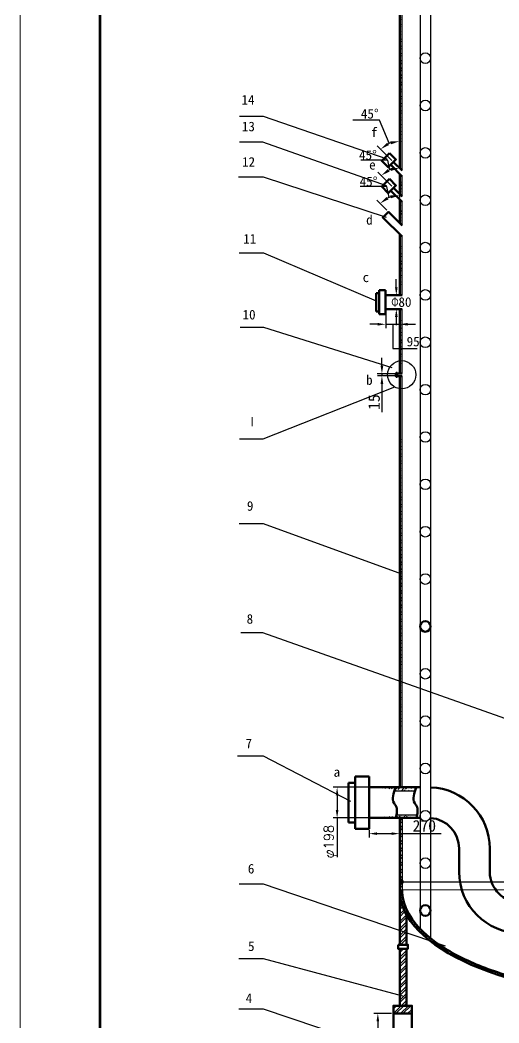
# Model space of a CAD drawing. Header units: millimetres. Extents: x 393 to 989, y 620 to 1461.
# Drawn here: x 393.2 to 543.2, y 938.1 to 1252.6 of the extents above; entities that cross this region are included whole.
import ezdxf

# ---------------------------------------------------------------- set-up
doc = ezdxf.new("R2010")
doc.units = ezdxf.units.MM
doc.linetypes.add('CENTER2', pattern=[28.575, 19.05, -3.175, 3.175, -3.175])
doc.layers.get('Defpoints').update_dxf_attribs({"color": 1})
for name, color, linetype, lineweight in [('EQ1', 2, 'Continuous', 20), ('FRAME 025', 7, 'Continuous', 50), ('粗实线', 7, 'Continuous', 60), ('细实线', 7, 'Continuous', 20)]:
    doc.layers.add(name, color=color, linetype=linetype, lineweight=lineweight)
doc.layers.add('点划线', color=6, linetype='CENTER2')
doc.styles.get("Standard").update_dxf_attribs({"font": 'txt', "bigfont": 'gbcbig.shx'})
doc.styles.add('样式 20', font='TIMES.TTF', dxfattribs={"width": 0.7, "height": 4})
doc.dimstyles.new('ISO-25', dxfattribs={"dimtxt": 3, "dimasz": 2.5, "dimexe": 1.25, "dimexo": 0.625, "dimtad": 1, "dimtxsty": 'Standard', "dimcen": 2.5, "dimadec": 0, "dimazin": 0, "dimtfac": 1, "dimtmove": 0, "dimatfit": 3, "dimfxl": 1, "dimarcsym": 0})
pattern_1 = [(45, (6.0166, 824.4987), (-1.122532, 1.122532), []), (45, (6.0166, 825.2924), (-1.122532, 1.122532), [])]

# ---------------------------------------------------------------- blocks, each defined once
blk = doc.blocks.new('*D3')
at = {"layer": 'Defpoints', "color": 0}
for p in [(506.66, 1141.68), (506.56, 1140.97), (506.66, 1140.97)]:
    blk.add_point(p, dxfattribs=at)
at = {"layer": '细实线', "color": 0, "lineweight": -2}
for p, q in [((506.56, 1144.18), (506.56, 1146.68)), ((506.03, 1141.68), (505.31, 1141.68)), ((506.56, 1141.68), (506.56, 1140.97)), ((506.03, 1140.97), (505.31, 1140.97)), ((506.56, 1138.47), (506.56, 1129.58))]:
    blk.add_line(p, q, dxfattribs=at)
at = {"layer": '细实线', "color": 0}
for points in [[(506.14, 1144.18), (506.98, 1144.18), (506.56, 1141.68)], [(506.14, 1138.47), (506.98, 1138.47), (506.56, 1140.97)]]:
    blk.add_solid(points, dxfattribs=at)
at = {"layer": '细实线', "color": 0, "lineweight": -3, "insert": (504.13, 1132.77), "char_height": 3, "attachment_point": 5, "rotation": 90}
blk.add_mtext('{\\fFangSong_GB2312|b0|i0|c134|p49;\\H1.2x;15}', dxfattribs=at)
blk = doc.blocks.new('*D4')
at = {"layer": 'Defpoints', "color": 0}
for p in [(502.56, 999.32), (512.09, 999.32), (512.09, 997.45)]:
    blk.add_point(p, dxfattribs=at)
at = {"layer": '细实线', "color": 0, "lineweight": -2}
for p, q in [((502.56, 998.69), (502.56, 996.2)), ((505.06, 997.45), (509.59, 997.45)), ((512.09, 998.69), (512.09, 996.2)), ((512.09, 997.45), (525.1, 997.45))]:
    blk.add_line(p, q, dxfattribs=at)
at = {"layer": '细实线', "color": 0}
for points in [[(505.06, 997.87), (505.06, 997.04), (502.56, 997.45)], [(509.59, 997.87), (509.59, 997.04), (512.09, 997.45)]]:
    blk.add_solid(points, dxfattribs=at)
at = {"layer": '细实线', "color": 0, "lineweight": -3, "insert": (519.84, 999.88), "char_height": 3, "attachment_point": 5}
blk.add_mtext('{\\fFangSong_GB2312|b0|i0|c134|p49;\\H1.2x;270}', dxfattribs=at)
blk = doc.blocks.new('*D6')
at = {"layer": 'Defpoints', "color": 0}
for p in [(510.16, 941.07), (505.28, 913.81), (510.3, 913.81)]:
    blk.add_point(p, dxfattribs=at)
at = {"layer": '细实线', "color": 0, "lineweight": -2}
for p, q in [((509.54, 941.07), (504.03, 941.07)), ((505.28, 938.57), (505.28, 916.31)), ((509.67, 913.81), (504.03, 913.81))]:
    blk.add_line(p, q, dxfattribs=at)
at = {"layer": '细实线', "color": 0}
for points in [[(504.86, 938.57), (505.7, 938.57), (505.28, 941.07)], [(504.86, 916.31), (505.7, 916.31), (505.28, 913.81)]]:
    blk.add_solid(points, dxfattribs=at)
at = {"layer": '细实线', "color": 0, "insert": (503.16, 927.44), "char_height": 3, "attachment_point": 5, "rotation": 90}
blk.add_mtext('600', dxfattribs=at)
blk = doc.blocks.new('*D36')
at = {"layer": 'Defpoints', "color": 0}
for p in [(506.04, 1011.98), (492.53, 1002.37), (506.23, 1002.37)]:
    blk.add_point(p, dxfattribs=at)
at = {"layer": '点划线', "color": 0, "lineweight": -2}
for p, q in [((505.41, 1011.98), (491.28, 1011.98)), ((492.53, 1009.48), (492.53, 1004.87)), ((505.61, 1002.37), (491.28, 1002.37)), ((492.53, 1002.37), (492.53, 990.04))]:
    blk.add_line(p, q, dxfattribs=at)
at = {"layer": '点划线', "color": 0}
for points in [[(492.11, 1009.48), (492.94, 1009.48), (492.53, 1011.98)], [(492.11, 1004.87), (492.94, 1004.87), (492.53, 1002.37)]]:
    blk.add_solid(points, dxfattribs=at)
at = {"layer": '点划线', "color": 0, "insert": (490.4, 994.95), "char_height": 3, "attachment_point": 5, "rotation": 90}
blk.add_mtext('φ198', dxfattribs=at)

msp = doc.modelspace()

# ---------------------------------------------------------------- hatches: boundary and pattern name
at = {"layer": '细实线', "lineweight": -3}
h = msp.add_hatch(dxfattribs=at)
h.set_pattern_fill('STEEL', color=0, scale=0.5, style=0)
h.set_pattern_definition(pattern_1)
edge = h.paths.add_edge_path()
edge.add_line((512.129, 1206.095), (512.129, 1264.756))
edge.add_line((512.85, 1205.375), (512.85, 1264.756))
h = msp.add_hatch(dxfattribs=at)
h.set_pattern_fill('STEEL', color=0, scale=0.5, style=0)
h.set_pattern_definition(pattern_1)
edge = h.paths.add_edge_path()
edge.add_line((512.129, 1198.014), (512.129, 1204.326))
edge.add_line((512.894, 1197.249), (512.894, 1203.561))
h = msp.add_hatch(dxfattribs=at)
h.set_pattern_fill('STEEL', color=0, scale=0.5, style=0)
h.set_pattern_definition(pattern_1)
edge = h.paths.add_edge_path()
edge.add_line((512.129, 1188.876), (512.129, 1196.245))
edge.add_line((512.85, 1188.155), (512.85, 1195.524))
h = msp.add_hatch(dxfattribs=at)
h.set_pattern_fill('STEEL', color=0, scale=0.5, style=0)
h.set_pattern_definition(pattern_1)
h.paths.add_polyline_path([(512.129, 1166.3), (512.129, 1185.397)], flags=17)
edge = h.paths.add_edge_path()
edge.add_line((512.129, 1166.3), (512.129, 1185.397))
edge.add_line((512.85, 1166.3), (512.85, 1184.677))
h = msp.add_hatch(dxfattribs=at)
h.set_pattern_fill('STEEL', color=0, scale=0.5, style=0)
h.set_pattern_definition(pattern_1)
edge = h.paths.add_edge_path()
edge.add_line((512.129, 1141.697), (512.129, 1161.895))
edge.add_line((512.85, 1141.697), (512.85, 1161.895))
h = msp.add_hatch(dxfattribs=at)
h.set_pattern_fill('STEEL', color=0, scale=0.5, style=0)
h.set_pattern_definition(pattern_1)
edge = h.paths.add_edge_path()
edge.add_line((512.129, 1011.977), (512.129, 1140.954))
edge.add_line((512.85, 1011.977), (512.85, 1140.954))
h = msp.add_hatch(dxfattribs=at)
h.set_pattern_fill('STEEL', color=0, scale=0.5, style=0)
h.set_pattern_definition(pattern_1)
edge = h.paths.add_edge_path()
edge.add_line((502.526, 1011.977), (518.487, 1011.977))
edge.add_line((510.495, 1010.919), (516.977, 1010.919))
h = msp.add_hatch(dxfattribs=at)
h.set_pattern_fill('STEEL', color=0, scale=0.5, style=0)
h.set_pattern_definition(pattern_1)
edge = h.paths.add_edge_path()
edge.add_line((511.097, 1003.314), (517.579, 1003.314))
edge.add_line((502.526, 1002.374), (518.487, 1002.374))
h = msp.add_hatch(dxfattribs=at)
h.set_pattern_fill('STEEL', color=0, scale=0.5, style=0)
h.set_pattern_definition(pattern_1)
edge = h.paths.add_edge_path()
edge.add_line((512.85, 1002.374), (512.85, 979.811))
edge.add_line((512.129, 962.619), (512.129, 984.761))
h = msp.add_hatch(dxfattribs=at)
h.set_pattern_fill('STEEL', color=0, scale=0.5, style=0)
h.set_pattern_definition(pattern_1)
edge = h.paths.add_edge_path()
edge.add_line((512.129, 984.761), (512.129, 1002.374))
edge.add_line((512.85, 1002.374), (512.85, 979.811))
h = msp.add_hatch(dxfattribs=at)
h.set_pattern_fill('STEEL', color=0, scale=0.5, style=0)
h.set_pattern_definition(pattern_1)
h.paths.add_polyline_path([(514.22, 966.325), (512.129, 967.038), (512.129, 962.619), (514.22, 962.619)])
h.paths.add_polyline_path([(514.22, 961.335), (512.129, 961.335), (512.129, 943.476), (514.22, 943.476)])
edge = h.paths.add_edge_path()
edge.add_ellipse((591.323, 979.811), major_axis=(-79.194, 0), ratio=0.425, start_angle=0, end_angle=13.19419, ccw=False)
edge.add_line((512.129, 979.811), (512.129, 967.038))
edge.add_line((512.129, 967.038), (514.22, 966.325))
edge.add_line((514.22, 966.325), (514.22, 972.129))
at = {"layer": '细实线'}
h = msp.add_hatch(dxfattribs=at)
h.set_pattern_fill('STEEL', color=256, scale=0.5, style=0)
h.set_pattern_definition([(45, (0, 0), (-1.122532, 1.122532), []), (45, (0, 0.7937), (-1.122532, 1.122532), [])])
edge = h.paths.add_edge_path()
edge.add_ellipse((591.323, 979.811), major_axis=(-79.194, 0), ratio=0.425, start_angle=91.6581, end_angle=173.09212)
edge.add_line((669.942, 975.763), (669.111, 975.504))
edge.add_spline(control_points=[(669.111, 975.504), (668.803, 974.54), (668.391, 973.578), (666.59, 970.245), (664.657, 967.904), (659.562, 963.437), (656.401, 961.312), (649.016, 957.408), (644.792, 955.628), (635.5, 952.513), (630.433, 951.177), (620.574, 949.192), (615.867, 948.468), (611.041, 947.938)], knot_values=[3.2764524, 3.2764524, 3.2764524, 3.2764524, 3.3672982, 3.3672982, 3.5930037, 3.5930037, 3.8187092, 3.8187092, 4.0444147, 4.0444147, 4.2701203, 4.2701203, 4.4597299, 4.4597299, 4.4597299, 4.4597299], degree=3, periodic=0)
edge.add_spline(control_points=[(611.041, 947.938), (610.122, 947.838), (609.199, 947.744), (607.764, 947.61), (607.255, 947.564), (606.745, 947.521)], knot_values=[4.4597299, 4.4597299, 4.4597299, 4.4597299, 4.4958258, 4.4958258, 4.5156125, 4.5156125, 4.5156125, 4.5156125], degree=3, periodic=0)
edge.add_spline(control_points=[(606.745, 947.521), (602.421, 947.155), (598.023, 946.943), (593.614, 946.888)], knot_values=[4.5156125, 4.5156125, 4.5156125, 4.5156125, 4.6833374, 4.6833374, 4.6833374, 4.6833374], degree=3, periodic=0)
edge.add_line((593.614, 946.888), (593.614, 946.168))
edge = h.paths.add_edge_path()
edge.add_spline(control_points=[(589.031, 946.888), (585.571, 946.931), (582.116, 947.071), (578.528, 947.318), (578.357, 947.33), (578.187, 947.342)], knot_values=[4.7414406, 4.7414406, 4.7414406, 4.7414406, 4.8731102, 4.8731102, 4.8796923, 4.8796923, 4.8796923, 4.8796923], degree=3, periodic=0)
edge.add_spline(control_points=[(578.187, 947.342), (577.423, 947.397), (576.661, 947.457), (575.901, 947.521)], knot_values=[4.8796923, 4.8796923, 4.8796923, 4.8796923, 4.9091655, 4.9091655, 4.9091655, 4.9091655], degree=3, periodic=0)
edge.add_spline(control_points=[(575.901, 947.521), (575.199, 947.581), (574.5, 947.644), (573.803, 947.712)], knot_values=[4.9091655, 4.9091655, 4.9091655, 4.9091655, 4.9363648, 4.9363648, 4.9363648, 4.9363648], degree=3, periodic=0)
edge.add_spline(control_points=[(573.803, 947.712), (572.988, 947.791), (572.175, 947.875), (571.367, 947.965)], knot_values=[4.9363648, 4.9363648, 4.9363648, 4.9363648, 4.9681699, 4.9681699, 4.9681699, 4.9681699], degree=3, periodic=0)
edge.add_spline(control_points=[(571.367, 947.965), (569.714, 948.149), (568.076, 948.355), (566.456, 948.584)], knot_values=[4.9681699, 4.9681699, 4.9681699, 4.9681699, 5.033139, 5.033139, 5.033139, 5.033139], degree=3, periodic=0)
edge.add_spline(control_points=[(566.456, 948.584), (563.98, 948.933), (561.545, 949.335), (558.076, 949.993), (556.998, 950.211), (555.933, 950.438)], knot_values=[5.033139, 5.033139, 5.033139, 5.033139, 5.1324032, 5.1324032, 5.1777825, 5.1777825, 5.1777825, 5.1777825], degree=3, periodic=0)
edge.add_spline(control_points=[(555.933, 950.438), (553.022, 951.06), (550.202, 951.758), (547.496, 952.527)], knot_values=[5.1777825, 5.1777825, 5.1777825, 5.1777825, 5.3018365, 5.3018365, 5.3018365, 5.3018365], degree=3, periodic=0)
edge.add_spline(control_points=[(547.496, 952.527), (545.536, 953.084), (543.636, 953.678), (541.685, 954.347), (541.567, 954.388), (541.449, 954.429)], knot_values=[5.3018365, 5.3018365, 5.3018365, 5.3018365, 5.3916963, 5.3916963, 5.397494, 5.397494, 5.397494, 5.397494], degree=3, periodic=0)
edge.add_spline(control_points=[(541.449, 954.429), (539.783, 955.008), (538.174, 955.615), (536.627, 956.249)], knot_values=[5.397494, 5.397494, 5.397494, 5.397494, 5.4795746, 5.4795746, 5.4795746, 5.4795746], degree=3, periodic=0)
edge.add_spline(control_points=[(536.627, 956.249), (534.809, 956.994), (533.076, 957.776), (531.438, 958.591)], knot_values=[5.4795746, 5.4795746, 5.4795746, 5.4795746, 5.5760623, 5.5760623, 5.5760623, 5.5760623], degree=3, periodic=0)
edge.add_spline(control_points=[(531.438, 958.591), (530.166, 959.223), (528.951, 959.876), (527.686, 960.61), (527.576, 960.674), (527.466, 960.738)], knot_values=[5.5760623, 5.5760623, 5.5760623, 5.5760623, 5.6509894, 5.6509894, 5.6581605, 5.6581605, 5.6581605, 5.6581605], degree=3, periodic=0)
edge.add_spline(control_points=[(527.466, 960.738), (526.363, 961.388), (525.316, 962.055), (524.329, 962.735)], knot_values=[5.6581605, 5.6581605, 5.6581605, 5.6581605, 5.7304983, 5.7304983, 5.7304983, 5.7304983], degree=3, periodic=0)
edge.add_spline(control_points=[(524.329, 962.735), (524.191, 962.83), (524.055, 962.925), (523.92, 963.02)], knot_values=[5.7304983, 5.7304983, 5.7304983, 5.7304983, 5.7405554, 5.7405554, 5.7405554, 5.7405554], degree=3, periodic=0)
edge.add_line((523.92, 963.02), (521.69, 963.78))
edge.add_ellipse((591.323, 979.811), major_axis=(-79.194, 0), ratio=0.425, start_angle=28.44532, end_angle=88.3419)
edge.add_line((589.031, 946.168), (589.031, 946.888))
edge = h.paths.add_edge_path()
edge.add_spline(control_points=[(520.249, 965.925), (520.013, 966.137), (519.782, 966.349), (519.349, 966.76), (519.145, 966.958), (518.946, 967.157)], knot_values=[5.8403435, 5.8403435, 5.8403435, 5.8403435, 5.8616407, 5.8616407, 5.881359, 5.881359, 5.881359, 5.881359], degree=3, periodic=0)
edge.add_spline(control_points=[(518.946, 967.157), (518.79, 967.313), (518.637, 967.47), (518.487, 967.627)], knot_values=[5.881359, 5.881359, 5.881359, 5.881359, 5.8968363, 5.8968363, 5.8968363, 5.8968363], degree=3, periodic=0)
edge.add_spline(control_points=[(518.487, 967.627), (518.169, 967.959), (517.864, 968.293), (517.572, 968.629)], knot_values=[5.8968363, 5.8968363, 5.8968363, 5.8968363, 5.9296025, 5.9296025, 5.9296025, 5.9296025], degree=3, periodic=0)
edge.add_spline(control_points=[(517.572, 968.629), (517.207, 969.05), (516.862, 969.474), (516.539, 969.899)], knot_values=[5.9296025, 5.9296025, 5.9296025, 5.9296025, 5.9706822, 5.9706822, 5.9706822, 5.9706822], degree=3, periodic=0)
edge.add_spline(control_points=[(516.539, 969.899), (516.159, 970.399), (515.808, 970.901), (515.487, 971.405)], knot_values=[5.9706822, 5.9706822, 5.9706822, 5.9706822, 6.0188789, 6.0188789, 6.0188789, 6.0188789], degree=3, periodic=0)
edge.add_spline(control_points=[(515.487, 971.405), (515.213, 971.835), (514.96, 972.267), (514.729, 972.7)], knot_values=[6.0188789, 6.0188789, 6.0188789, 6.0188789, 6.0599689, 6.0599689, 6.0599689, 6.0599689], degree=3, periodic=0)
edge.add_spline(control_points=[(514.729, 972.7), (514.66, 972.83), (514.592, 972.96), (514.4, 973.341), (514.281, 973.593), (514.169, 973.844)], knot_values=[6.0599689, 6.0599689, 6.0599689, 6.0599689, 6.072292, 6.072292, 6.0961114, 6.0961114, 6.0961114, 6.0961114], degree=3, periodic=0)
edge.add_spline(control_points=[(514.169, 973.844), (513.975, 974.279), (513.803, 974.714), (513.652, 975.15)], knot_values=[6.0961114, 6.0961114, 6.0961114, 6.0961114, 6.1372, 6.1372, 6.1372, 6.1372], degree=3, periodic=0)
edge.add_spline(control_points=[(513.652, 975.15), (513.564, 975.406), (513.482, 975.662), (513.409, 975.918)], knot_values=[6.1372, 6.1372, 6.1372, 6.1372, 6.1613151, 6.1613151, 6.1613151, 6.1613151], degree=3, periodic=0)
edge.add_spline(control_points=[(513.409, 975.918), (513.33, 976.19), (513.261, 976.461), (513.199, 976.732)], knot_values=[6.1613151, 6.1613151, 6.1613151, 6.1613151, 6.1868193, 6.1868193, 6.1868193, 6.1868193], degree=3, periodic=0)
edge.add_spline(control_points=[(513.199, 976.732), (513.103, 977.154), (513.027, 977.577), (512.97, 977.999)], knot_values=[6.1868193, 6.1868193, 6.1868193, 6.1868193, 6.2264936, 6.2264936, 6.2264936, 6.2264936], degree=3, periodic=0)
edge.add_spline(control_points=[(512.97, 977.999), (512.936, 978.256), (512.909, 978.513), (512.889, 978.769)], knot_values=[6.2264936, 6.2264936, 6.2264936, 6.2264936, 6.2505906, 6.2505906, 6.2505906, 6.2505906], degree=3, periodic=0)
edge.add_spline(control_points=[(512.889, 978.769), (512.863, 979.114), (512.849, 979.459), (512.849, 979.806), (512.849, 979.809), (512.849, 979.811)], knot_values=[6.2505906, 6.2505906, 6.2505906, 6.2505906, 6.2829433, 6.2829433, 6.2831853, 6.2831853, 6.2831853, 6.2831853], degree=3, periodic=0)
edge.add_line((512.849, 979.811), (512.129, 979.811))
edge.add_ellipse((591.323, 979.811), major_axis=(-79.194, 0), ratio=0.425, start_angle=0, end_angle=13.19419)
edge.add_ellipse((591.323, 979.811), major_axis=(-79.194, 0), ratio=0.425, start_angle=13.19419, end_angle=28.44532)
edge.add_line((521.69, 963.78), (523.92, 963.02))
edge.add_spline(control_points=[(523.92, 963.02), (523.228, 963.508), (522.566, 964.003), (521.935, 964.504)], knot_values=[5.7405554, 5.7405554, 5.7405554, 5.7405554, 5.7921349, 5.7921349, 5.7921349, 5.7921349], degree=3, periodic=0)
edge.add_spline(control_points=[(521.935, 964.504), (521.894, 964.537), (521.853, 964.569), (521.812, 964.602)], knot_values=[5.7921349, 5.7921349, 5.7921349, 5.7921349, 5.7954953, 5.7954953, 5.7954953, 5.7954953], degree=3, periodic=0)
edge.add_spline(control_points=[(521.812, 964.602), (521.267, 965.039), (520.746, 965.48), (520.249, 965.925)], knot_values=[5.7954953, 5.7954953, 5.7954953, 5.7954953, 5.8403435, 5.8403435, 5.8403435, 5.8403435], degree=3, periodic=0)
edge = h.paths.add_edge_path()
edge.add_ellipse((591.323, 979.811), major_axis=(-79.194, 0), ratio=0.425, start_angle=173.09212, end_angle=180)
edge.add_line((670.517, 979.811), (669.797, 979.811))
edge.add_spline(control_points=[(669.797, 979.811), (669.797, 979.503), (669.786, 979.195), (669.765, 978.887)], knot_values=[3.1415927, 3.1415927, 3.1415927, 3.1415927, 3.1704965, 3.1704965, 3.1704965, 3.1704965], degree=3, periodic=0)
edge.add_spline(control_points=[(669.765, 978.887), (669.748, 978.631), (669.723, 978.374), (669.691, 978.117)], knot_values=[3.1704965, 3.1704965, 3.1704965, 3.1704965, 3.194598, 3.194598, 3.194598, 3.194598], degree=3, periodic=0)
edge.add_spline(control_points=[(669.691, 978.117), (669.646, 977.758), (669.587, 977.399), (669.513, 977.04)], knot_values=[3.194598, 3.194598, 3.194598, 3.194598, 3.2283096, 3.2283096, 3.2283096, 3.2283096], degree=3, periodic=0)
edge.add_spline(control_points=[(669.513, 977.04), (669.461, 976.784), (669.401, 976.527), (669.334, 976.271)], knot_values=[3.2283096, 3.2283096, 3.2283096, 3.2283096, 3.2523975, 3.2523975, 3.2523975, 3.2523975], degree=3, periodic=0)
edge.add_spline(control_points=[(669.334, 976.271), (669.267, 976.015), (669.193, 975.76), (669.111, 975.504)], knot_values=[3.2523975, 3.2523975, 3.2523975, 3.2523975, 3.2764524, 3.2764524, 3.2764524, 3.2764524], degree=3, periodic=0)
edge.add_line((669.111, 975.504), (669.942, 975.763))
at = {"layer": '细实线', "lineweight": -3}
h = msp.add_hatch(dxfattribs=at)
h.set_pattern_fill('STEEL', color=0, scale=0.5, style=0)
h.set_pattern_definition(pattern_1)
h.paths.add_polyline_path([(510.16, 943.476), (510.16, 941.001), (515.937, 941.001), (515.937, 943.476)])

# ---------------------------------------------------------------- linework, layer by layer
at = {"layer": 'Defpoints', "color": 0, "lineweight": -2}
msp.add_line((514.05, 979.91), (514.05, 979.91), dxfattribs=at)
msp.add_line((514.05, 979.91), (514.05, 979.91), dxfattribs=at)
msp.add_line((514.05, 979.91), (514.05, 979.91), dxfattribs=at)
msp.add_line((514.05, 979.91), (514.05, 979.91), dxfattribs=at)
at = {"layer": 'FRAME 025', "color": 7, "lineweight": 30}
for p, q in [((518.487, 1308.968), (518.487, 967.627)), ((521.812, 1306.741), (521.812, 964.602)), ((512.85, 1205.375), (512.85, 1264.756)), ((512.894, 1197.249), (512.894, 1203.561)), ((512.85, 1188.155), (512.85, 1195.524)), ((512.85, 1166.3), (512.85, 1184.677)), ((512.85, 1141.697), (512.85, 1161.895)), ((512.85, 1011.977), (512.85, 1140.954)), ((510.495, 1010.919), (516.977, 1010.919)), ((511.097, 1003.314), (517.579, 1003.314)), ((512.85, 1002.374), (512.85, 979.811))]:
    msp.add_line(p, q, dxfattribs=at)
at = {"layer": 'FRAME 025', "color": 7}
for p, q in [((512.129, 1206.095), (512.129, 1264.756)), ((512.129, 1206.095), (512.129, 1264.756)), ((510.205, 1208.02), (512.85, 1205.375)), ((509.32, 1207.135), (512.894, 1203.561)), ((512.129, 1198.014), (512.129, 1204.326)), ((512.129, 1198.014), (512.129, 1204.326)), ((509.32, 1199.054), (512.85, 1195.524)), ((510.205, 1199.938), (512.894, 1197.249)), ((512.129, 1188.876), (512.129, 1196.245)), ((512.129, 1188.876), (512.129, 1196.245)), ((512.129, 1166.3), (512.129, 1185.397)), ((512.129, 1166.3), (512.129, 1185.397)), ((504.75, 1164.097), (504.75, 1166.963)), ((504.75, 1166.963), (505.734, 1166.963)), ((505.734, 1164.097), (505.734, 1167.863)), ((505.734, 1167.863), (507.724, 1167.863)), ((505.734, 1166.963), (505.734, 1164.097)), ((507.724, 1167.863), (507.724, 1164.097)), ((504.75, 1164.097), (504.75, 1161.231)), ((505.734, 1164.097), (505.734, 1160.331)), ((505.734, 1161.231), (505.734, 1164.097)), ((507.724, 1161.895), (507.724, 1166.3)), ((507.724, 1166.3), (512.85, 1166.3)), ((507.724, 1160.331), (507.724, 1164.097)), ((508.443, 1166.3), (510.849, 1166.3)), ((504.75, 1161.231), (505.734, 1161.231)), ((507.724, 1161.895), (512.85, 1161.895)), ((508.443, 1161.895), (510.849, 1161.895)), ((512.129, 1141.697), (512.129, 1161.895)), ((512.129, 1141.697), (512.129, 1161.895)), ((505.734, 1160.331), (507.724, 1160.331)), ((511.379, 1141.697), (512.85, 1141.697)), ((511.379, 1140.954), (512.85, 1140.954)), ((512.129, 1011.977), (512.129, 1140.954)), ((512.129, 1011.977), (512.129, 1140.954)), ((496.043, 1013.424), (498.189, 1013.424)), ((496.043, 1007.176), (496.043, 1013.424)), ((498.189, 1015.386), (502.526, 1015.386)), ((498.189, 1007.176), (498.189, 1015.386)), ((498.189, 1013.424), (498.189, 1007.176)), ((502.526, 1015.386), (502.526, 1007.176)), ((502.526, 1011.977), (518.487, 1011.977)), ((502.526, 1002.374), (502.526, 1011.977)), ((511.411, 1011.977), (506.806, 1011.977)), ((496.043, 1007.176), (496.043, 1000.927)), ((498.189, 1000.927), (498.189, 1007.176)), ((498.189, 1007.176), (498.189, 998.965)), ((502.526, 998.965), (502.526, 1007.176)), ((496.043, 1000.927), (498.189, 1000.927)), ((502.526, 1002.374), (518.487, 1002.374)), ((511.411, 1002.374), (506.806, 1002.374)), ((512.129, 979.91), (512.129, 1002.374)), ((512.129, 979.91), (512.129, 1002.374)), ((498.189, 998.965), (502.526, 998.965)), ((530.74, 992.772), (530.74, 985.46)), ((540.342, 992.772), (540.342, 985.46)), ((512.129, 979.811), (512.129, 984.761))]:
    msp.add_line(p, q, dxfattribs=at)
at = {"layer": 'FRAME 025', "color": 7, "lineweight": 50}
for p, q in [((512.129, 1206.095), (512.129, 1264.756)), ((512.129, 1198.014), (512.129, 1204.326)), ((512.129, 1188.876), (512.129, 1196.245)), ((512.129, 1166.3), (512.129, 1185.397)), ((512.129, 1141.697), (512.129, 1161.895)), ((510.877, 1141.808), (511.043, 1141.808)), ((510.877, 1141.325), (510.877, 1141.808)), ((511.043, 1141.96), (511.379, 1141.96)), ((511.043, 1141.325), (511.043, 1141.96)), ((511.043, 1141.808), (511.043, 1141.325)), ((511.379, 1141.96), (511.379, 1141.325)), ((511.379, 1140.954), (511.379, 1141.697)), ((510.877, 1141.325), (510.877, 1140.842)), ((510.877, 1140.842), (511.043, 1140.842)), ((511.043, 1140.842), (511.043, 1141.325)), ((511.043, 1141.325), (511.043, 1140.691)), ((511.043, 1140.691), (511.379, 1140.691)), ((511.379, 1140.691), (511.379, 1141.325)), ((512.129, 1011.977), (512.129, 1140.954)), ((512.129, 984.761), (512.129, 1002.374)), ((512.129, 962.619), (512.129, 984.761)), ((514.22, 972.129), (514.22, 962.619)), ((512.129, 943.476), (512.129, 961.335)), ((514.22, 961.335), (514.22, 943.476)), ((510.16, 941.001), (510.16, 913.705)), ((515.937, 941.001), (515.937, 913.705))]:
    msp.add_line(p, q, dxfattribs=at)
at = {"layer": 'FRAME 025', "color": 7}
for points in [[(508.921, 1210.822), (506.518, 1208.419), (508.546, 1206.391), (510.95, 1208.794)], [(508.921, 1202.741), (506.518, 1200.338), (508.546, 1198.309), (510.95, 1200.713)]]:
    msp.add_lwpolyline(points, close=True, dxfattribs=at)
msp.add_lwpolyline([(512.85, 1184.677), (506.844, 1190.683), (508.583, 1192.422), (512.85, 1188.155)], dxfattribs=at)
at = {"layer": 'FRAME 025', "color": 7, "lineweight": 50}
for points in [[(511.602, 962.619), (514.688, 962.619), (514.688, 961.335), (511.602, 961.335)], [(515.937, 941.001), (510.16, 941.001), (510.16, 943.476), (515.937, 943.476)]]:
    msp.add_lwpolyline(points, close=True, dxfattribs=at)
at = {"layer": 'FRAME 025', "color": 7, "lineweight": 30}
for centre in [(520.15, 1240.616), (520.15, 1225.767), (520.15, 1210.918), (520.15, 1196.07), (520.15, 1181.221), (520.15, 1166.372), (520.15, 1151.523), (520.15, 1136.674), (520.15, 1121.826), (520.15, 1106.977), (520.15, 1092.128), (520.15, 1077.279), (520.15, 1047.582), (520.15, 1032.733), (520.15, 1017.884), (520.15, 1003.035), (520.15, 988.186)]:
    msp.add_circle(centre, 1.663, dxfattribs=at)
at = {"layer": 'FRAME 025', "color": 7, "lineweight": 25}
msp.add_circle((512.75, 1141.347), 4.418, dxfattribs=at)
at = {"layer": 'FRAME 025', "color": 7}
for centre in [(520.15, 1062.43), (520.15, 973.338)]:
    msp.add_circle(centre, 1.663, dxfattribs=at)
for centre, radius, start, end in [((521.138, 992.773), 19.204, 0, 87.98603), ((521.138, 992.772), 9.602, 0, 85.96957), ((549.944, 985.46), 19.204, 180, 270), ((549.944, 985.46), 9.602, 180, 270)]:
    msp.add_arc(centre, radius, start, end, dxfattribs=at)
at = {"layer": 'FRAME 025', "color": 7, "lineweight": 50, "extrusion": (0, 0, -1)}
msp.add_ellipse((591.323, 979.811), major_axis=(-79.194, 0), ratio=0.425, start_param=4.7413282, end_param=6.2831853, dxfattribs=at)
at = {"layer": 'FRAME 025', "color": 7}
for points in [[(510.892, 1011.977), (510.356, 1006.988), (510.892, 1006.195), (510.892, 1002.374)], [(517.374, 1011.977), (516.838, 1006.988), (517.374, 1006.195), (517.374, 1002.374)]]:
    msp.add_spline(points, degree=3, dxfattribs=at)
msp.add_open_spline([(589.04, 946.888), (585.576, 946.931), (582.119, 947.071), (571.969, 947.77), (565.384, 948.606), (552.944, 950.967), (547.091, 952.492), (536.515, 956.122), (531.792, 958.227), (524.55, 962.429), (521.784, 964.453), (517.331, 968.672), (515.646, 970.867), (513.407, 975.312), (512.851, 977.559), (512.849, 979.806), (512.849, 979.809), (512.849, 979.811)], degree=3, knots=[4.7413282, 4.7413282, 4.7413282, 4.7413282, 4.8731102, 4.8731102, 5.1324032, 5.1324032, 5.3916963, 5.3916963, 5.6509894, 5.6509894, 5.8616407, 5.8616407, 6.072292, 6.072292, 6.2829433, 6.2829433, 6.2831853, 6.2831853, 6.2831853, 6.2831853], dxfattribs=at)
at = {"layer": '粗实线'}
msp.add_line((418.236, 1450.707), (418.236, 629.707), dxfattribs=at)
at = {"layer": '细实线'}
msp.add_line((393.236, 1460.707), (393.236, 619.707), dxfattribs=at)
at = {"layer": '细实线', "color": 0, "lineweight": 25}
for p, q in [((469.447, 1222.294), (461.982, 1222.294)), ((508.194, 1208.978), (469.447, 1222.294)), ((469.269, 1214.305), (461.982, 1214.305)), ((508.016, 1200.633), (469.269, 1214.305)), ((469.447, 1203.297), (461.626, 1203.297)), ((508.016, 1190.691), (469.447, 1203.297)), ((469.624, 1179.465), (461.804, 1179.465)), ((504.817, 1164.373), (469.624, 1179.465)), ((469.628, 1156.14), (462.163, 1156.14)), ((509.797, 1143.534), (469.628, 1156.14)), ((510.512, 1137.462), (469.277, 1121.127)), ((469.277, 1121.127), (461.99, 1121.127)), ((468.036, 1094.622), (461.815, 1094.622)), ((469.457, 1094.622), (468.036, 1094.622)), ((512.826, 1078.82), (469.457, 1094.622)), ((469.297, 1060.416), (462.365, 1060.416)), ((564.743, 1026.504), (469.297, 1060.416)), ((469.438, 1021.728), (461.326, 1021.728)), ((496.785, 1007.514), (469.438, 1021.728)), ((469.453, 981.58), (461.893, 981.58)), ((526.481, 962.147), (469.453, 981.58)), ((469.454, 958.197), (461.783, 958.197)), ((513.142, 946.537), (469.454, 958.197)), ((469.454, 942.428), (461.783, 942.428)), ((512.031, 928.103), (469.454, 942.428))]:
    msp.add_line(p, q, dxfattribs=at)
at = {"layer": '细实线', "color": 0, "lineweight": -2}
for p, q in [((505.846, 1221.23), (497.461, 1221.23)), ((508.855, 1213.966), (505.846, 1221.23)), ((509.697, 1208.528), (505.12, 1213.104)), ((508.381, 1208.612), (499.996, 1208.612)), ((508.992, 1205.588), (508.389, 1208.622)), ((512.129, 1206.095), (512.129, 1207.65)), ((509.697, 1200.447), (505.316, 1204.828)), ((508.115, 1200.329), (499.7, 1200.329)), ((508.789, 1196.939), (508.113, 1200.341)), ((512.129, 1196.964), (512.129, 1199.041)), ((508.075, 1192.93), (504.941, 1196.064))]:
    msp.add_line(p, q, dxfattribs=at)
at = {"layer": '细实线', "color": 0, "lineweight": -3}
for p, q in [((511.071, 1168.806), (511.071, 1171.306)), ((510.113, 1166.306), (512.321, 1166.306)), ((511.071, 1166.306), (511.071, 1166.244)), ((507.756, 1161.654), (507.756, 1156.021)), ((510.113, 1161.932), (512.321, 1161.932)), ((511.071, 1161.932), (511.071, 1161.994)), ((511.071, 1159.432), (511.071, 1156.932)), ((505.244, 1157.171), (502.744, 1157.171)), ((507.744, 1157.171), (512.122, 1157.171)), ((507.744, 1157.171), (512.122, 1157.171)), ((507.744, 1156.605), (507.744, 1155.921)), ((509.933, 1157.171), (509.933, 1149.609)), ((512.122, 1156.605), (512.122, 1155.921)), ((514.622, 1157.171), (517.122, 1157.171)), ((509.933, 1149.609), (514.588, 1149.609)), ((514.588, 1149.609), (517.552, 1149.609)), ((510.881, 1141.683), (505.065, 1141.683)), ((510.783, 1140.969), (505.195, 1140.969))]:
    msp.add_line(p, q, dxfattribs=at)
at = {"layer": '细实线', "color": 0, "lineweight": 50}
for p, q in [((512.129, 1161.176), (512.129, 1154.707)), ((512.129, 1001.655), (512.129, 995.345)), ((512.85, 981.903), (512.407, 982.097)), ((512.85, 982.74), (512.417, 982.536)), ((512.85, 982.29), (512.85, 982.74)), ((512.85, 982.29), (512.85, 981.903))]:
    msp.add_line(p, q, dxfattribs=at)
at = {"layer": '细实线', "color": 0, "lineweight": 35}
msp.add_line((469.277, 1121.127), (469.277, 1121.127), dxfattribs=at)
at = {"layer": '细实线', "color": 0, "lineweight": 30}
msp.add_line((512.129, 982.29), (641.192, 982.29), dxfattribs=at)
at = {"layer": '细实线', "color": 0}
msp.add_line((512.129, 979.811), (642.04, 979.811), dxfattribs=at)
at = {"layer": '细实线', "color": 0, "lineweight": -2}
for centre, radius, start, end in [((512.129, 1206.095), 8.475, 109.53134, 115.46866), ((512.129, 1198.014), 8.198, 110.1967, 114.8033), ((512.129, 1188.876), 8.728, 108.95972, 116.04028)]:
    msp.add_arc(centre, radius, start, end, dxfattribs=at)
at = {"layer": '细实线', "color": 0, "lineweight": 50}
for centre, radius, start, end in [((512.497, 982.314), 0.235, 109.84839, 247.48436), ((512.572, 982.321), 0.502, 303.52478, 56.47522)]:
    msp.add_arc(centre, radius, start, end, dxfattribs=at)
at = {"layer": '细实线', "color": 0, "lineweight": -2}
for points in [[(508.761, 1213.355), (508.208, 1214.138), (506.137, 1212.088)], [(509.215, 1214.555), (509.377, 1213.61), (512.129, 1214.57)], [(508.964, 1205.063), (508.416, 1205.849), (506.332, 1203.811)], [(509.215, 1206.18), (509.383, 1205.237), (512.129, 1206.213)], [(508.576, 1196.328), (508.019, 1197.108), (505.958, 1195.047)], [(509.215, 1197.603), (509.372, 1196.658), (512.129, 1197.604)]]:
    msp.add_solid(points, dxfattribs=at)
at = {"layer": '细实线', "color": 0, "lineweight": -3}
for points in [[(510.655, 1168.806), (511.488, 1168.806), (511.071, 1166.306)], [(510.655, 1159.432), (511.488, 1159.432), (511.071, 1161.932)], [(505.244, 1157.588), (505.244, 1156.755), (507.744, 1157.171)], [(514.622, 1157.588), (514.622, 1156.755), (512.122, 1157.171)]]:
    msp.add_solid(points, dxfattribs=at)

# ---------------------------------------------------------------- texts
at = {"layer": 'EQ1', "color": 7, "char_height": 3, "attachment_point": 1}
for s, insert, width in [('{\\fFangSong_GB2312|b0|i0|c134|p49;14}', (462.593, 1229.083), 16.18305), ('{\\fFangSong_GB2312|b0|i0|c134|p49;13}', (462.693, 1220.713), 16.18305), ('{\\fFangSong_GB2312|b0|i0|c134|p49;12}', (462.755, 1209.595), 16.18305), ('{\\fFangSong_GB2312|b0|i0|c134|p49;11}', (463.132, 1185.488), 16.18305), ('{\\fFangSong_GB2312|b0|i0|c134|p49;10}', (462.913, 1161.687), 16.18305), ('{\\fFangSong_GB2312|b0|i0|c134|p49;9}', (464.274, 1101.709), 16.18305), ('{\\fFangSong_GB2312|b0|i0|c134|p49;8}', (464.192, 1066.282), 16.18305), ('{\\fFangSong_GB2312|b0|i0|c134|p49;7}', (463.857, 1027.219), 16.18305), ('{\\fFangSong_GB2312|b0|i0|c134|p49;6}', (464.57, 987.962), 22.56002), ('{\\fFangSong_GB2312|b0|i0|c134|p49;5}', (464.627, 963.646), 16.18305), ('{\\fFangSong_GB2312|b0|i0|c134|p49;4}', (463.889, 947.325), 16.18305)]:
    msp.add_mtext(s, dxfattribs=dict(at, insert=insert, width=width))
at = {"layer": 'FRAME 025', "color": 7, "char_height": 3, "attachment_point": 1}
for s, insert, width in [('{\\fFangSong_GB2312|b0|i0|c134|p49;f}', (503.128, 1218.865), 218.58329), ('{\\fFangSong_GB2312|b0|i0|c134|p49;e}', (502.556, 1208.687), 16.18305), ('{\\fFangSong_GB2312|b0|i0|c134|p49;d}', (501.615, 1191.419), 16.18305), ('{\\fFangSong_GB2312|b0|i0|c134|p49;c}', (500.517, 1173.408), 7.85891), ('{\\fFangSong_GB2312|b0|i0|c134|p49;b}', (501.604, 1141.191), 16.18305), ('Ⅰ', (464.461, 1127.928), 16.18305), ('{\\fFangSong_GB2312|b0|i0|c134|p49;a}', (491.43, 1018.287), 16.18305)]:
    msp.add_mtext(s, dxfattribs=dict(at, insert=insert, width=width))
at = {"layer": '细实线', "color": 0, "lineweight": -2, "char_height": 3, "attachment_point": 5}
for insert in [(502.769, 1223.175), (502.2, 1210.226), (502.384, 1201.911)]:
    msp.add_mtext('{\\fFangSong_GB2312|b0|i0|c134|p49;45°}', dxfattribs=dict(at, insert=insert))
at = {"layer": '细实线', "color": 0, "lineweight": -3, "insert": (509.488, 1165.653), "char_height": 3, "width": 2.87005, "attachment_point": 1, "style": '样式 20'}
msp.add_mtext('{\\fSimSun|b0|i0|c134|p2;Φ}', dxfattribs=at)
at = {"layer": '细实线', "color": 0, "lineweight": -3, "char_height": 2.5, "attachment_point": 5}
for s, insert in [('{\\fFangSong_GB2312|b0|i0|c134|p49;\\H1.2x;80}', (513.773, 1164.119)), ('{\\fFangSong_GB2312|b0|i0|c134|p49;\\H1.2x;95}', (516.347, 1151.734))]:
    msp.add_mtext(s, dxfattribs=dict(at, insert=insert))

# ---------------------------------------------------------------- dimensions: what is measured, and where the dimension line sits
at = {"layer": '点划线', "color": 0}
dim = msp.add_linear_dim(base=(492.525, 1002.374), p1=(506.036, 1011.977), p2=(506.232, 1002.374), angle=90, text='φ198', dimstyle='ISO-25', dxfattribs=at)
dim.commit()
dim.dimension.update_dxf_attribs({"geometry": '*D36', "text_midpoint": (490.4, 994.955)})
at = {"layer": '细实线', "color": 0, "lineweight": -3}
dim = msp.add_linear_dim(base=(506.56, 1140.969), p1=(506.657, 1141.683), p2=(506.657, 1140.969), angle=90, text='{\\fFangSong_GB2312|b0|i0|c134|p49;\\H1.2x;15}', dimstyle='ISO-25', dxfattribs=at)
dim.commit()
dim.dimension.update_dxf_attribs({"geometry": '*D3', "text_midpoint": (504.135, 1132.773)})
dim = msp.add_linear_dim(base=(512.09, 997.452), p1=(502.556, 999.32), p2=(512.09, 999.32), text='{\\fFangSong_GB2312|b0|i0|c134|p49;\\H1.2x;270}', dimstyle='ISO-25', dxfattribs=at)
dim.commit()
dim.dimension.update_dxf_attribs({"geometry": '*D4', "text_midpoint": (519.843, 999.877)})
at = {"layer": '细实线'}
dim = msp.add_linear_dim(base=(505.281, 913.806), p1=(510.164, 941.066), p2=(510.298, 913.806), angle=90, text='600', dimstyle='ISO-25', dxfattribs=at)
dim.commit()
dim.dimension.update_dxf_attribs({"geometry": '*D6', "text_midpoint": (503.156, 927.436)})

doc.saveas('drawing.dxf')
